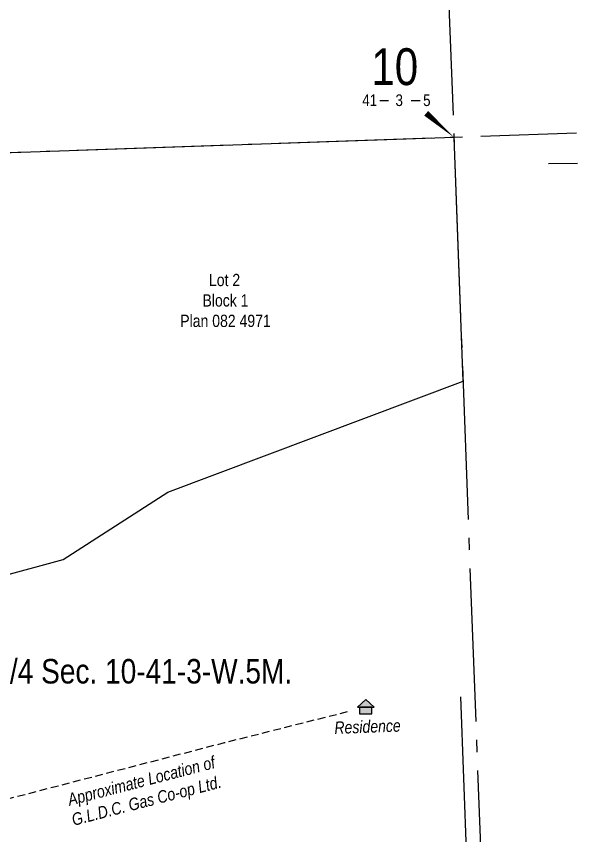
# Model space of a CAD drawing. Extents: x 675519 to 688669, y 5804595 to 5836613.
# Drawn here: x 679482 to 679941, y 5821150 to 5821818 of the extents above; entities that cross this region are included whole.
import ezdxf
from ezdxf.enums import TextEntityAlignment as Align

# ---------------------------------------------------------------- set-up
doc = ezdxf.new("R2010")
doc.units = 0
doc.header["$LTSCALE"] = 5
doc.linetypes.add('foc-QUARTERLINE', pattern=[33, 25, -3, 2, -3])
doc.linetypes.add('UG_PIPE', pattern=[1.875, 1.25, -0.625])
for name, color, linetype in [('10', 1, 'Continuous'), ('9', 3, 'Continuous'), ('AS-PIPE-UG', 44, 'UG_PIPE'), ('AS-PIPE-UG-T', 44, 'Continuous'), ('AS-POWER', 104, 'foc-POWER'), ('AS-RESIDENCE', 14, 'Continuous'), ('AS-TELUS', 224, 'foc-TEL'), ('C-SYMBOL', 7, 'Continuous'), ('L-SECLBL', 7, 'Continuous'), ('L-SECQ', 8, 'foc-QUARTERLINE'), ('L-TITLEDB', 4, 'Continuous'), ('L-TITLEDB-T', 4, 'Continuous')]:
    doc.layers.add(name, color=color, linetype=linetype)
doc.styles.add('175L', font='ARIALN.TTF', dxfattribs={"height": 20})
doc.styles.add('80CG', font='ARIALN.TTF', dxfattribs={"height": 10})
doc.styles.add('80L', font='ARIALN.TTF', dxfattribs={"height": 10})
doc.styles.add('foc-LtypeFont', font='ARIALN.TTF', dxfattribs={"height": 7.35})
doc.styles.add('SIMPLEX', font='ARIALN.TTF')
doc.linetypes.add('foc-POWER', pattern='A,6,-1,["P",foc-LtypeFont,S=0.2,R=0,X=-0.625,Y=-0.75],-1.24,4', length=12.24)
doc.linetypes.add('foc-TEL', pattern='A,2,-1,["T",foc-LtypeFont,S=0.2,R=0,X=-0.425,Y=-0.75],-1.24,8', length=12.24)

# ---------------------------------------------------------------- blocks, each defined once
blk = doc.blocks.new('L-SECLBL')
at = {"layer": '9', "color": 7}
for p, q in [((-5.08, -27.83), (-12.29, -27.83)), ((20.7, -27.83), (13.5, -27.83))]:
    blk.add_line(p, q, dxfattribs=at)
at = {"layer": '10', "color": 2, "style": 'SIMPLEX'}
blk.add_attdef('SEC', text='', height=30, dxfattribs=at).set_placement((0, 0), align=Align.MIDDLE)
at = {"layer": '10', "color": 5, "style": '80L'}
blk.add_attdef('TWP', text='', height=9.5, dxfattribs=at).set_placement((-14.43, -27.37), align=Align.MIDDLE_RIGHT)
blk.add_attdef('RGE', text='', height=9.5, dxfattribs=at).set_placement((3.62, -27.37), align=Align.MIDDLE_CENTER)
blk.add_attdef('MER', text='', height=9.5, dxfattribs=at).set_placement((23.17, -27.37), align=Align.MIDDLE_LEFT)
blk = doc.blocks.new('res_occ')
for points in [[(0.1, 0.89), (-1.26, -0.37), (1.46, -0.37)], [(-0.9, -1.43), (1.1, -1.43), (1.1, -0.37), (-0.9, -0.37)]]:
    blk.add_hatch(color=14).paths.add_polyline_path(points)
at = {"color": 14}
for points in [[(0.1, 0.89), (-1.26, -0.37), (1.46, -0.37)], [(-0.9, -1.43), (1.1, -1.43), (1.1, -0.37), (-0.9, -0.37)]]:
    blk.add_lwpolyline(points, close=True, dxfattribs=at)

msp = doc.modelspace()

# ---------------------------------------------------------------- linework, layer by layer
at = {"layer": 'AS-PIPE-UG', "flags": 128}
msp.add_lwpolyline([(679723.577, 5820326.743), (679770.792, 5820382.269), (679766.769, 5820431.041), (679441.192, 5820461.261), (679444.905, 5820661.529), (679440.724, 5820834.82), (679439.99, 5820914.845), (679432.605, 5821114.702), (679412.945, 5821163.715), (679560.165, 5821201.929), (679652.285, 5821225.84), (679754.989, 5821251.704)], dxfattribs=at)
at = {"layer": 'AS-POWER', "flags": 128}
msp.add_lwpolyline([(679074.953, 5820906.917), (679857.418, 5820931.378), (679845.186, 5821263.212)], dxfattribs=at)
at = {"layer": 'AS-TELUS', "flags": 128}
msp.add_lwpolyline([(679916.683, 5821698.389), (679940.588, 5821698.641)], dxfattribs=at)
at = {"layer": 'L-SECLBL', "flags": 128}
msp.add_lwpolyline([(679839.715, 5821719.61, 0, 4.999, 0), (679816.978, 5821739.299, 0, 0, 0)], format="xyseb", dxfattribs=at)
at = {"layer": 'L-SECQ', "flags": 128}
for points in [[(679809.543, 5822522.201), (679869.564, 5820917.608)], [(679037.132, 5821691.951), (679939.643, 5821723.413)]]:
    msp.add_lwpolyline(points, dxfattribs=at)
at = {"layer": 'L-TITLEDB', "flags": 128}
msp.add_lwpolyline([(679090.574, 5821372.953), (679276.907, 5821507.542), (679458.987, 5821515.173), (679465.467, 5821360.163), (679520.596, 5821375.333), (679606.009, 5821430.14), (679847.115, 5821520.812), (679839.715, 5821719.61), (679077.084, 5821693.204)], dxfattribs=at)

# ---------------------------------------------------------------- block references
at = {"layer": 'AS-RESIDENCE', "color": 6, "xscale": 4.999404999999933, "yscale": 4.999404999999933, "zscale": 4.999404999999933}
msp.add_blockref('res_occ', (679767.145, 5821256.558), dxfattribs=at)
at = {"layer": 'L-SECLBL'}
msp.add_blockref('L-SECLBL', (679791.329, 5821777.341), dxfattribs=at).add_auto_attribs({'SEC': '10', 'TWP': '41', 'RGE': '3', 'MER': '5'})

# ---------------------------------------------------------------- texts
at = {"layer": 'AS-PIPE-UG-T', "insert": (679586.935, 5821185.08), "char_height": 10, "attachment_point": 5, "rotation": 14.551167, "style": '80CG'}
msp.add_mtext('\\A1;{\\fArial Narrow|b0|i1|c0|p34;Approximate Location of\\PG.L.D.C. Gas Co-op Ltd.}', dxfattribs=at)
at = {"layer": 'AS-RESIDENCE', "insert": (679769.109, 5821238.814), "char_height": 10, "attachment_point": 5, "rotation": 2.0076, "style": '80CG'}
msp.add_mtext('\\A1;{\\fArial Narrow|b0|i1|c0|p34;Residence}', dxfattribs=at)
at = {"layer": 'C-SYMBOL', "color": 3, "style": '175L'}
msp.add_text('S.W.1/4 Sec. 10-41-3-W.5M.', height=19.99686, dxfattribs=at).set_placement((679561.217, 5821268.059), align=Align.BOTTOM_CENTER)

# ---------------------------------------------------------------- next in the draw order: texts
at = {"layer": 'L-TITLEDB-T', "insert": (679615.74, 5821608.281), "char_height": 9.99881, "attachment_point": 1, "style": '80L', "bg_fill": 2}
msp.add_mtext_dynamic_manual_height_columns('\\pi23.91;Lot 2\\P\\pi18.638;Block 1\\P\\pi0.49556;Plan 082 4971', width=71.87627, gutter_width=45, heights=[0], dxfattribs=at)

doc.saveas('drawing.dxf')
